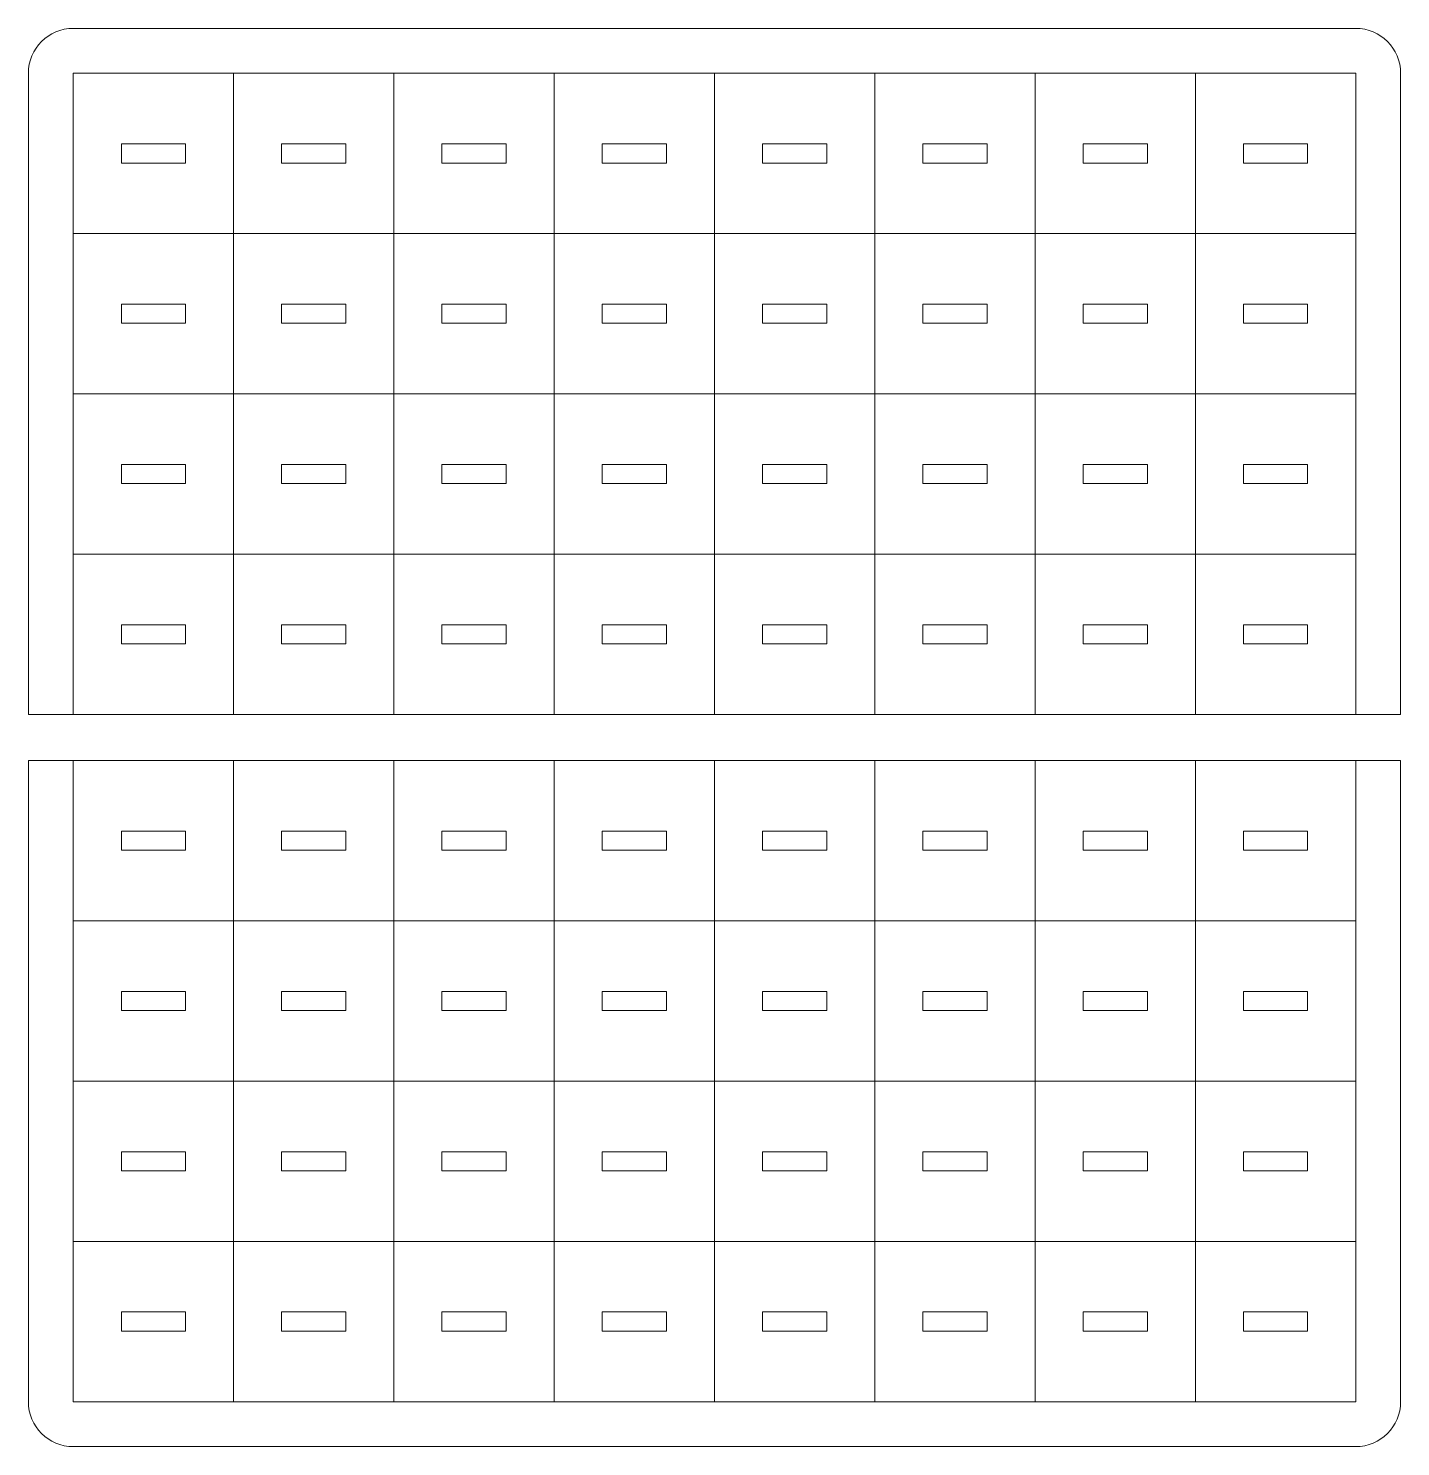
# Model space of a CAD drawing. Header units: millimetres. Extents: x 1411 to 2294, y -163 to 58.
# Drawn here: x 2080.4 to 2294.4, y -163.2 to 57.9 of the extents above; entities that cross this region are included whole.
import ezdxf

# ---------------------------------------------------------------- set-up
doc = ezdxf.new("R2010")
doc.units = ezdxf.units.MM
doc.header["$MEASUREMENT"] = 0
doc.layers.add('layer 1', color=7, linetype='Continuous')

msp = doc.modelspace()

# ---------------------------------------------------------------- linework, layer by layer
at = {"layer": 'layer 1', "color": 250, "lineweight": 18}
for points, knots in [([(2294.3695, -49.0578), (2294.3695, -49.0578), (2294.3695, 50.9422), (2294.3695, 50.9422), (2294.3695, 50.9422), (2294.3695, 54.7977), (2291.225, 57.9422), (2287.3695, 57.9422), (2287.3695, 57.9422), (2287.3695, 57.9422), (2087.3695, 57.9422), (2087.3695, 57.9422), (2087.3695, 57.9422), (2083.514, 57.9422), (2080.3695, 54.7977), (2080.3695, 50.9422), (2080.3695, 50.9422), (2080.3695, 50.9422), (2080.3695, -49.0578), (2080.3695, -49.0578), (2080.3695, -49.0578), (2080.3695, -49.0578), (2294.3695, -49.0578), (2294.3695, -49.0578)], [0, 0, 0, 0, 0.14285714, 0.14285714, 0.14285714, 0.14285714, 0.28571429, 0.28571429, 0.28571429, 0.28571429, 0.42857143, 0.42857143, 0.42857143, 0.42857143, 0.57142857, 0.57142857, 0.57142857, 0.57142857, 0.71428571, 0.71428571, 0.71428571, 0.71428571, 1, 1, 1, 1]), ([(2094.8695, 39.9422), (2094.8695, 39.9422), (2104.8695, 39.9422), (2104.8695, 39.9422), (2104.8695, 39.9422), (2104.8695, 39.9422), (2104.8695, 36.9422), (2104.8695, 36.9422), (2104.8695, 36.9422), (2104.8695, 36.9422), (2094.8695, 36.9422), (2094.8695, 36.9422), (2094.8695, 36.9422), (2094.8695, 36.9422), (2094.8695, 39.9422), (2094.8695, 39.9422)], [0, 0, 0, 0, 0.2, 0.2, 0.2, 0.2, 0.4, 0.4, 0.4, 0.4, 0.6, 0.6, 0.6, 0.6, 1, 1, 1, 1]), ([(2119.8695, 39.9422), (2119.8695, 39.9422), (2129.8695, 39.9422), (2129.8695, 39.9422), (2129.8695, 39.9422), (2129.8695, 39.9422), (2129.8695, 36.9422), (2129.8695, 36.9422), (2129.8695, 36.9422), (2129.8695, 36.9422), (2119.8695, 36.9422), (2119.8695, 36.9422), (2119.8695, 36.9422), (2119.8695, 36.9422), (2119.8695, 39.9422), (2119.8695, 39.9422)], [0, 0, 0, 0, 0.2, 0.2, 0.2, 0.2, 0.4, 0.4, 0.4, 0.4, 0.6, 0.6, 0.6, 0.6, 1, 1, 1, 1]), ([(2144.8695, 39.9422), (2144.8695, 39.9422), (2154.8695, 39.9422), (2154.8695, 39.9422), (2154.8695, 39.9422), (2154.8695, 39.9422), (2154.8695, 36.9422), (2154.8695, 36.9422), (2154.8695, 36.9422), (2154.8695, 36.9422), (2144.8695, 36.9422), (2144.8695, 36.9422), (2144.8695, 36.9422), (2144.8695, 36.9422), (2144.8695, 39.9422), (2144.8695, 39.9422)], [0, 0, 0, 0, 0.2, 0.2, 0.2, 0.2, 0.4, 0.4, 0.4, 0.4, 0.6, 0.6, 0.6, 0.6, 1, 1, 1, 1]), ([(2169.8695, 39.9422), (2169.8695, 39.9422), (2179.8695, 39.9422), (2179.8695, 39.9422), (2179.8695, 39.9422), (2179.8695, 39.9422), (2179.8695, 36.9422), (2179.8695, 36.9422), (2179.8695, 36.9422), (2179.8695, 36.9422), (2169.8695, 36.9422), (2169.8695, 36.9422), (2169.8695, 36.9422), (2169.8695, 36.9422), (2169.8695, 39.9422), (2169.8695, 39.9422)], [0, 0, 0, 0, 0.2, 0.2, 0.2, 0.2, 0.4, 0.4, 0.4, 0.4, 0.6, 0.6, 0.6, 0.6, 1, 1, 1, 1]), ([(2194.8695, 39.9422), (2194.8695, 39.9422), (2204.8695, 39.9422), (2204.8695, 39.9422), (2204.8695, 39.9422), (2204.8695, 39.9422), (2204.8695, 36.9422), (2204.8695, 36.9422), (2204.8695, 36.9422), (2204.8695, 36.9422), (2194.8695, 36.9422), (2194.8695, 36.9422), (2194.8695, 36.9422), (2194.8695, 36.9422), (2194.8695, 39.9422), (2194.8695, 39.9422)], [0, 0, 0, 0, 0.2, 0.2, 0.2, 0.2, 0.4, 0.4, 0.4, 0.4, 0.6, 0.6, 0.6, 0.6, 1, 1, 1, 1]), ([(2219.8695, 39.9422), (2219.8695, 39.9422), (2229.8695, 39.9422), (2229.8695, 39.9422), (2229.8695, 39.9422), (2229.8695, 39.9422), (2229.8695, 36.9422), (2229.8695, 36.9422), (2229.8695, 36.9422), (2229.8695, 36.9422), (2219.8695, 36.9422), (2219.8695, 36.9422), (2219.8695, 36.9422), (2219.8695, 36.9422), (2219.8695, 39.9422), (2219.8695, 39.9422)], [0, 0, 0, 0, 0.2, 0.2, 0.2, 0.2, 0.4, 0.4, 0.4, 0.4, 0.6, 0.6, 0.6, 0.6, 1, 1, 1, 1]), ([(2244.8695, 39.9422), (2244.8695, 39.9422), (2254.8695, 39.9422), (2254.8695, 39.9422), (2254.8695, 39.9422), (2254.8695, 39.9422), (2254.8695, 36.9422), (2254.8695, 36.9422), (2254.8695, 36.9422), (2254.8695, 36.9422), (2244.8695, 36.9422), (2244.8695, 36.9422), (2244.8695, 36.9422), (2244.8695, 36.9422), (2244.8695, 39.9422), (2244.8695, 39.9422)], [0, 0, 0, 0, 0.2, 0.2, 0.2, 0.2, 0.4, 0.4, 0.4, 0.4, 0.6, 0.6, 0.6, 0.6, 1, 1, 1, 1]), ([(2269.8695, 39.9422), (2269.8695, 39.9422), (2279.8695, 39.9422), (2279.8695, 39.9422), (2279.8695, 39.9422), (2279.8695, 39.9422), (2279.8695, 36.9422), (2279.8695, 36.9422), (2279.8695, 36.9422), (2279.8695, 36.9422), (2269.8695, 36.9422), (2269.8695, 36.9422), (2269.8695, 36.9422), (2269.8695, 36.9422), (2269.8695, 39.9422), (2269.8695, 39.9422)], [0, 0, 0, 0, 0.2, 0.2, 0.2, 0.2, 0.4, 0.4, 0.4, 0.4, 0.6, 0.6, 0.6, 0.6, 1, 1, 1, 1]), ([(2094.8695, 14.9422), (2094.8695, 14.9422), (2104.8695, 14.9422), (2104.8695, 14.9422), (2104.8695, 14.9422), (2104.8695, 14.9422), (2104.8695, 11.9422), (2104.8695, 11.9422), (2104.8695, 11.9422), (2104.8695, 11.9422), (2094.8695, 11.9422), (2094.8695, 11.9422), (2094.8695, 11.9422), (2094.8695, 11.9422), (2094.8695, 14.9422), (2094.8695, 14.9422)], [0, 0, 0, 0, 0.2, 0.2, 0.2, 0.2, 0.4, 0.4, 0.4, 0.4, 0.6, 0.6, 0.6, 0.6, 1, 1, 1, 1]), ([(2119.8695, 14.9422), (2119.8695, 14.9422), (2129.8695, 14.9422), (2129.8695, 14.9422), (2129.8695, 14.9422), (2129.8695, 14.9422), (2129.8695, 11.9422), (2129.8695, 11.9422), (2129.8695, 11.9422), (2129.8695, 11.9422), (2119.8695, 11.9422), (2119.8695, 11.9422), (2119.8695, 11.9422), (2119.8695, 11.9422), (2119.8695, 14.9422), (2119.8695, 14.9422)], [0, 0, 0, 0, 0.2, 0.2, 0.2, 0.2, 0.4, 0.4, 0.4, 0.4, 0.6, 0.6, 0.6, 0.6, 1, 1, 1, 1]), ([(2144.8695, 14.9422), (2144.8695, 14.9422), (2154.8695, 14.9422), (2154.8695, 14.9422), (2154.8695, 14.9422), (2154.8695, 14.9422), (2154.8695, 11.9422), (2154.8695, 11.9422), (2154.8695, 11.9422), (2154.8695, 11.9422), (2144.8695, 11.9422), (2144.8695, 11.9422), (2144.8695, 11.9422), (2144.8695, 11.9422), (2144.8695, 14.9422), (2144.8695, 14.9422)], [0, 0, 0, 0, 0.2, 0.2, 0.2, 0.2, 0.4, 0.4, 0.4, 0.4, 0.6, 0.6, 0.6, 0.6, 1, 1, 1, 1]), ([(2169.8695, 14.9422), (2169.8695, 14.9422), (2179.8695, 14.9422), (2179.8695, 14.9422), (2179.8695, 14.9422), (2179.8695, 14.9422), (2179.8695, 11.9422), (2179.8695, 11.9422), (2179.8695, 11.9422), (2179.8695, 11.9422), (2169.8695, 11.9422), (2169.8695, 11.9422), (2169.8695, 11.9422), (2169.8695, 11.9422), (2169.8695, 14.9422), (2169.8695, 14.9422)], [0, 0, 0, 0, 0.2, 0.2, 0.2, 0.2, 0.4, 0.4, 0.4, 0.4, 0.6, 0.6, 0.6, 0.6, 1, 1, 1, 1]), ([(2194.8695, 14.9422), (2194.8695, 14.9422), (2204.8695, 14.9422), (2204.8695, 14.9422), (2204.8695, 14.9422), (2204.8695, 14.9422), (2204.8695, 11.9422), (2204.8695, 11.9422), (2204.8695, 11.9422), (2204.8695, 11.9422), (2194.8695, 11.9422), (2194.8695, 11.9422), (2194.8695, 11.9422), (2194.8695, 11.9422), (2194.8695, 14.9422), (2194.8695, 14.9422)], [0, 0, 0, 0, 0.2, 0.2, 0.2, 0.2, 0.4, 0.4, 0.4, 0.4, 0.6, 0.6, 0.6, 0.6, 1, 1, 1, 1]), ([(2219.8695, 14.9422), (2219.8695, 14.9422), (2229.8695, 14.9422), (2229.8695, 14.9422), (2229.8695, 14.9422), (2229.8695, 14.9422), (2229.8695, 11.9422), (2229.8695, 11.9422), (2229.8695, 11.9422), (2229.8695, 11.9422), (2219.8695, 11.9422), (2219.8695, 11.9422), (2219.8695, 11.9422), (2219.8695, 11.9422), (2219.8695, 14.9422), (2219.8695, 14.9422)], [0, 0, 0, 0, 0.2, 0.2, 0.2, 0.2, 0.4, 0.4, 0.4, 0.4, 0.6, 0.6, 0.6, 0.6, 1, 1, 1, 1]), ([(2244.8695, 14.9422), (2244.8695, 14.9422), (2254.8695, 14.9422), (2254.8695, 14.9422), (2254.8695, 14.9422), (2254.8695, 14.9422), (2254.8695, 11.9422), (2254.8695, 11.9422), (2254.8695, 11.9422), (2254.8695, 11.9422), (2244.8695, 11.9422), (2244.8695, 11.9422), (2244.8695, 11.9422), (2244.8695, 11.9422), (2244.8695, 14.9422), (2244.8695, 14.9422)], [0, 0, 0, 0, 0.2, 0.2, 0.2, 0.2, 0.4, 0.4, 0.4, 0.4, 0.6, 0.6, 0.6, 0.6, 1, 1, 1, 1]), ([(2269.8695, 14.9422), (2269.8695, 14.9422), (2279.8695, 14.9422), (2279.8695, 14.9422), (2279.8695, 14.9422), (2279.8695, 14.9422), (2279.8695, 11.9422), (2279.8695, 11.9422), (2279.8695, 11.9422), (2279.8695, 11.9422), (2269.8695, 11.9422), (2269.8695, 11.9422), (2269.8695, 11.9422), (2269.8695, 11.9422), (2269.8695, 14.9422), (2269.8695, 14.9422)], [0, 0, 0, 0, 0.2, 0.2, 0.2, 0.2, 0.4, 0.4, 0.4, 0.4, 0.6, 0.6, 0.6, 0.6, 1, 1, 1, 1]), ([(2094.8695, -10.0578), (2094.8695, -10.0578), (2104.8695, -10.0578), (2104.8695, -10.0578), (2104.8695, -10.0578), (2104.8695, -10.0578), (2104.8695, -13.0578), (2104.8695, -13.0578), (2104.8695, -13.0578), (2104.8695, -13.0578), (2094.8695, -13.0578), (2094.8695, -13.0578), (2094.8695, -13.0578), (2094.8695, -13.0578), (2094.8695, -10.0578), (2094.8695, -10.0578)], [0, 0, 0, 0, 0.2, 0.2, 0.2, 0.2, 0.4, 0.4, 0.4, 0.4, 0.6, 0.6, 0.6, 0.6, 1, 1, 1, 1]), ([(2119.8695, -10.0578), (2119.8695, -10.0578), (2129.8695, -10.0578), (2129.8695, -10.0578), (2129.8695, -10.0578), (2129.8695, -10.0578), (2129.8695, -13.0578), (2129.8695, -13.0578), (2129.8695, -13.0578), (2129.8695, -13.0578), (2119.8695, -13.0578), (2119.8695, -13.0578), (2119.8695, -13.0578), (2119.8695, -13.0578), (2119.8695, -10.0578), (2119.8695, -10.0578)], [0, 0, 0, 0, 0.2, 0.2, 0.2, 0.2, 0.4, 0.4, 0.4, 0.4, 0.6, 0.6, 0.6, 0.6, 1, 1, 1, 1]), ([(2144.8695, -10.0578), (2144.8695, -10.0578), (2154.8695, -10.0578), (2154.8695, -10.0578), (2154.8695, -10.0578), (2154.8695, -10.0578), (2154.8695, -13.0578), (2154.8695, -13.0578), (2154.8695, -13.0578), (2154.8695, -13.0578), (2144.8695, -13.0578), (2144.8695, -13.0578), (2144.8695, -13.0578), (2144.8695, -13.0578), (2144.8695, -10.0578), (2144.8695, -10.0578)], [0, 0, 0, 0, 0.2, 0.2, 0.2, 0.2, 0.4, 0.4, 0.4, 0.4, 0.6, 0.6, 0.6, 0.6, 1, 1, 1, 1]), ([(2169.8695, -10.0578), (2169.8695, -10.0578), (2179.8695, -10.0578), (2179.8695, -10.0578), (2179.8695, -10.0578), (2179.8695, -10.0578), (2179.8695, -13.0578), (2179.8695, -13.0578), (2179.8695, -13.0578), (2179.8695, -13.0578), (2169.8695, -13.0578), (2169.8695, -13.0578), (2169.8695, -13.0578), (2169.8695, -13.0578), (2169.8695, -10.0578), (2169.8695, -10.0578)], [0, 0, 0, 0, 0.2, 0.2, 0.2, 0.2, 0.4, 0.4, 0.4, 0.4, 0.6, 0.6, 0.6, 0.6, 1, 1, 1, 1]), ([(2194.8695, -10.0578), (2194.8695, -10.0578), (2204.8695, -10.0578), (2204.8695, -10.0578), (2204.8695, -10.0578), (2204.8695, -10.0578), (2204.8695, -13.0578), (2204.8695, -13.0578), (2204.8695, -13.0578), (2204.8695, -13.0578), (2194.8695, -13.0578), (2194.8695, -13.0578), (2194.8695, -13.0578), (2194.8695, -13.0578), (2194.8695, -10.0578), (2194.8695, -10.0578)], [0, 0, 0, 0, 0.2, 0.2, 0.2, 0.2, 0.4, 0.4, 0.4, 0.4, 0.6, 0.6, 0.6, 0.6, 1, 1, 1, 1]), ([(2219.8695, -10.0578), (2219.8695, -10.0578), (2229.8695, -10.0578), (2229.8695, -10.0578), (2229.8695, -10.0578), (2229.8695, -10.0578), (2229.8695, -13.0578), (2229.8695, -13.0578), (2229.8695, -13.0578), (2229.8695, -13.0578), (2219.8695, -13.0578), (2219.8695, -13.0578), (2219.8695, -13.0578), (2219.8695, -13.0578), (2219.8695, -10.0578), (2219.8695, -10.0578)], [0, 0, 0, 0, 0.2, 0.2, 0.2, 0.2, 0.4, 0.4, 0.4, 0.4, 0.6, 0.6, 0.6, 0.6, 1, 1, 1, 1]), ([(2244.8695, -10.0578), (2244.8695, -10.0578), (2254.8695, -10.0578), (2254.8695, -10.0578), (2254.8695, -10.0578), (2254.8695, -10.0578), (2254.8695, -13.0578), (2254.8695, -13.0578), (2254.8695, -13.0578), (2254.8695, -13.0578), (2244.8695, -13.0578), (2244.8695, -13.0578), (2244.8695, -13.0578), (2244.8695, -13.0578), (2244.8695, -10.0578), (2244.8695, -10.0578)], [0, 0, 0, 0, 0.2, 0.2, 0.2, 0.2, 0.4, 0.4, 0.4, 0.4, 0.6, 0.6, 0.6, 0.6, 1, 1, 1, 1]), ([(2269.8695, -10.0578), (2269.8695, -10.0578), (2279.8695, -10.0578), (2279.8695, -10.0578), (2279.8695, -10.0578), (2279.8695, -10.0578), (2279.8695, -13.0578), (2279.8695, -13.0578), (2279.8695, -13.0578), (2279.8695, -13.0578), (2269.8695, -13.0578), (2269.8695, -13.0578), (2269.8695, -13.0578), (2269.8695, -13.0578), (2269.8695, -10.0578), (2269.8695, -10.0578)], [0, 0, 0, 0, 0.2, 0.2, 0.2, 0.2, 0.4, 0.4, 0.4, 0.4, 0.6, 0.6, 0.6, 0.6, 1, 1, 1, 1]), ([(2094.8695, -35.0578), (2094.8695, -35.0578), (2104.8695, -35.0578), (2104.8695, -35.0578), (2104.8695, -35.0578), (2104.8695, -35.0578), (2104.8695, -38.0578), (2104.8695, -38.0578), (2104.8695, -38.0578), (2104.8695, -38.0578), (2094.8695, -38.0578), (2094.8695, -38.0578), (2094.8695, -38.0578), (2094.8695, -38.0578), (2094.8695, -35.0578), (2094.8695, -35.0578)], [0, 0, 0, 0, 0.2, 0.2, 0.2, 0.2, 0.4, 0.4, 0.4, 0.4, 0.6, 0.6, 0.6, 0.6, 1, 1, 1, 1]), ([(2119.8695, -35.0578), (2119.8695, -35.0578), (2129.8695, -35.0578), (2129.8695, -35.0578), (2129.8695, -35.0578), (2129.8695, -35.0578), (2129.8695, -38.0578), (2129.8695, -38.0578), (2129.8695, -38.0578), (2129.8695, -38.0578), (2119.8695, -38.0578), (2119.8695, -38.0578), (2119.8695, -38.0578), (2119.8695, -38.0578), (2119.8695, -35.0578), (2119.8695, -35.0578)], [0, 0, 0, 0, 0.2, 0.2, 0.2, 0.2, 0.4, 0.4, 0.4, 0.4, 0.6, 0.6, 0.6, 0.6, 1, 1, 1, 1]), ([(2144.8695, -35.0578), (2144.8695, -35.0578), (2154.8695, -35.0578), (2154.8695, -35.0578), (2154.8695, -35.0578), (2154.8695, -35.0578), (2154.8695, -38.0578), (2154.8695, -38.0578), (2154.8695, -38.0578), (2154.8695, -38.0578), (2144.8695, -38.0578), (2144.8695, -38.0578), (2144.8695, -38.0578), (2144.8695, -38.0578), (2144.8695, -35.0578), (2144.8695, -35.0578)], [0, 0, 0, 0, 0.2, 0.2, 0.2, 0.2, 0.4, 0.4, 0.4, 0.4, 0.6, 0.6, 0.6, 0.6, 1, 1, 1, 1]), ([(2169.8695, -35.0578), (2169.8695, -35.0578), (2179.8695, -35.0578), (2179.8695, -35.0578), (2179.8695, -35.0578), (2179.8695, -35.0578), (2179.8695, -38.0578), (2179.8695, -38.0578), (2179.8695, -38.0578), (2179.8695, -38.0578), (2169.8695, -38.0578), (2169.8695, -38.0578), (2169.8695, -38.0578), (2169.8695, -38.0578), (2169.8695, -35.0578), (2169.8695, -35.0578)], [0, 0, 0, 0, 0.2, 0.2, 0.2, 0.2, 0.4, 0.4, 0.4, 0.4, 0.6, 0.6, 0.6, 0.6, 1, 1, 1, 1]), ([(2194.8695, -35.0578), (2194.8695, -35.0578), (2204.8695, -35.0578), (2204.8695, -35.0578), (2204.8695, -35.0578), (2204.8695, -35.0578), (2204.8695, -38.0578), (2204.8695, -38.0578), (2204.8695, -38.0578), (2204.8695, -38.0578), (2194.8695, -38.0578), (2194.8695, -38.0578), (2194.8695, -38.0578), (2194.8695, -38.0578), (2194.8695, -35.0578), (2194.8695, -35.0578)], [0, 0, 0, 0, 0.2, 0.2, 0.2, 0.2, 0.4, 0.4, 0.4, 0.4, 0.6, 0.6, 0.6, 0.6, 1, 1, 1, 1]), ([(2219.8695, -35.0578), (2219.8695, -35.0578), (2229.8695, -35.0578), (2229.8695, -35.0578), (2229.8695, -35.0578), (2229.8695, -35.0578), (2229.8695, -38.0578), (2229.8695, -38.0578), (2229.8695, -38.0578), (2229.8695, -38.0578), (2219.8695, -38.0578), (2219.8695, -38.0578), (2219.8695, -38.0578), (2219.8695, -38.0578), (2219.8695, -35.0578), (2219.8695, -35.0578)], [0, 0, 0, 0, 0.2, 0.2, 0.2, 0.2, 0.4, 0.4, 0.4, 0.4, 0.6, 0.6, 0.6, 0.6, 1, 1, 1, 1]), ([(2244.8695, -35.0578), (2244.8695, -35.0578), (2254.8695, -35.0578), (2254.8695, -35.0578), (2254.8695, -35.0578), (2254.8695, -35.0578), (2254.8695, -38.0578), (2254.8695, -38.0578), (2254.8695, -38.0578), (2254.8695, -38.0578), (2244.8695, -38.0578), (2244.8695, -38.0578), (2244.8695, -38.0578), (2244.8695, -38.0578), (2244.8695, -35.0578), (2244.8695, -35.0578)], [0, 0, 0, 0, 0.2, 0.2, 0.2, 0.2, 0.4, 0.4, 0.4, 0.4, 0.6, 0.6, 0.6, 0.6, 1, 1, 1, 1]), ([(2269.8695, -35.0578), (2269.8695, -35.0578), (2279.8695, -35.0578), (2279.8695, -35.0578), (2279.8695, -35.0578), (2279.8695, -35.0578), (2279.8695, -38.0578), (2279.8695, -38.0578), (2279.8695, -38.0578), (2279.8695, -38.0578), (2269.8695, -38.0578), (2269.8695, -38.0578), (2269.8695, -38.0578), (2269.8695, -38.0578), (2269.8695, -35.0578), (2269.8695, -35.0578)], [0, 0, 0, 0, 0.2, 0.2, 0.2, 0.2, 0.4, 0.4, 0.4, 0.4, 0.6, 0.6, 0.6, 0.6, 1, 1, 1, 1]), ([(2294.3695, -56.2358), (2294.3695, -56.2358), (2294.3695, -156.2358), (2294.3695, -156.2358), (2294.3695, -156.2358), (2294.3695, -160.0913), (2291.225, -163.2358), (2287.3695, -163.2358), (2287.3695, -163.2358), (2287.3695, -163.2358), (2087.3695, -163.2358), (2087.3695, -163.2358), (2087.3695, -163.2358), (2083.514, -163.2358), (2080.3695, -160.0913), (2080.3695, -156.2358), (2080.3695, -156.2358), (2080.3695, -156.2358), (2080.3695, -56.2358), (2080.3695, -56.2358), (2080.3695, -56.2358), (2080.3695, -56.2358), (2294.3695, -56.2358), (2294.3695, -56.2358)], [0, 0, 0, 0, 0.14285714, 0.14285714, 0.14285714, 0.14285714, 0.28571429, 0.28571429, 0.28571429, 0.28571429, 0.42857143, 0.42857143, 0.42857143, 0.42857143, 0.57142857, 0.57142857, 0.57142857, 0.57142857, 0.71428571, 0.71428571, 0.71428571, 0.71428571, 1, 1, 1, 1]), ([(2094.8695, -70.2358), (2094.8695, -70.2358), (2104.8695, -70.2358), (2104.8695, -70.2358), (2104.8695, -70.2358), (2104.8695, -70.2358), (2104.8695, -67.2358), (2104.8695, -67.2358), (2104.8695, -67.2358), (2104.8695, -67.2358), (2094.8695, -67.2358), (2094.8695, -67.2358), (2094.8695, -67.2358), (2094.8695, -67.2358), (2094.8695, -70.2358), (2094.8695, -70.2358)], [0, 0, 0, 0, 0.2, 0.2, 0.2, 0.2, 0.4, 0.4, 0.4, 0.4, 0.6, 0.6, 0.6, 0.6, 1, 1, 1, 1]), ([(2119.8695, -70.2358), (2119.8695, -70.2358), (2129.8695, -70.2358), (2129.8695, -70.2358), (2129.8695, -70.2358), (2129.8695, -70.2358), (2129.8695, -67.2358), (2129.8695, -67.2358), (2129.8695, -67.2358), (2129.8695, -67.2358), (2119.8695, -67.2358), (2119.8695, -67.2358), (2119.8695, -67.2358), (2119.8695, -67.2358), (2119.8695, -70.2358), (2119.8695, -70.2358)], [0, 0, 0, 0, 0.2, 0.2, 0.2, 0.2, 0.4, 0.4, 0.4, 0.4, 0.6, 0.6, 0.6, 0.6, 1, 1, 1, 1]), ([(2144.8695, -70.2358), (2144.8695, -70.2358), (2154.8695, -70.2358), (2154.8695, -70.2358), (2154.8695, -70.2358), (2154.8695, -70.2358), (2154.8695, -67.2358), (2154.8695, -67.2358), (2154.8695, -67.2358), (2154.8695, -67.2358), (2144.8695, -67.2358), (2144.8695, -67.2358), (2144.8695, -67.2358), (2144.8695, -67.2358), (2144.8695, -70.2358), (2144.8695, -70.2358)], [0, 0, 0, 0, 0.2, 0.2, 0.2, 0.2, 0.4, 0.4, 0.4, 0.4, 0.6, 0.6, 0.6, 0.6, 1, 1, 1, 1]), ([(2169.8695, -70.2358), (2169.8695, -70.2358), (2179.8695, -70.2358), (2179.8695, -70.2358), (2179.8695, -70.2358), (2179.8695, -70.2358), (2179.8695, -67.2358), (2179.8695, -67.2358), (2179.8695, -67.2358), (2179.8695, -67.2358), (2169.8695, -67.2358), (2169.8695, -67.2358), (2169.8695, -67.2358), (2169.8695, -67.2358), (2169.8695, -70.2358), (2169.8695, -70.2358)], [0, 0, 0, 0, 0.2, 0.2, 0.2, 0.2, 0.4, 0.4, 0.4, 0.4, 0.6, 0.6, 0.6, 0.6, 1, 1, 1, 1]), ([(2194.8695, -70.2358), (2194.8695, -70.2358), (2204.8695, -70.2358), (2204.8695, -70.2358), (2204.8695, -70.2358), (2204.8695, -70.2358), (2204.8695, -67.2358), (2204.8695, -67.2358), (2204.8695, -67.2358), (2204.8695, -67.2358), (2194.8695, -67.2358), (2194.8695, -67.2358), (2194.8695, -67.2358), (2194.8695, -67.2358), (2194.8695, -70.2358), (2194.8695, -70.2358)], [0, 0, 0, 0, 0.2, 0.2, 0.2, 0.2, 0.4, 0.4, 0.4, 0.4, 0.6, 0.6, 0.6, 0.6, 1, 1, 1, 1]), ([(2219.8695, -70.2358), (2219.8695, -70.2358), (2229.8695, -70.2358), (2229.8695, -70.2358), (2229.8695, -70.2358), (2229.8695, -70.2358), (2229.8695, -67.2358), (2229.8695, -67.2358), (2229.8695, -67.2358), (2229.8695, -67.2358), (2219.8695, -67.2358), (2219.8695, -67.2358), (2219.8695, -67.2358), (2219.8695, -67.2358), (2219.8695, -70.2358), (2219.8695, -70.2358)], [0, 0, 0, 0, 0.2, 0.2, 0.2, 0.2, 0.4, 0.4, 0.4, 0.4, 0.6, 0.6, 0.6, 0.6, 1, 1, 1, 1]), ([(2244.8695, -70.2358), (2244.8695, -70.2358), (2254.8695, -70.2358), (2254.8695, -70.2358), (2254.8695, -70.2358), (2254.8695, -70.2358), (2254.8695, -67.2358), (2254.8695, -67.2358), (2254.8695, -67.2358), (2254.8695, -67.2358), (2244.8695, -67.2358), (2244.8695, -67.2358), (2244.8695, -67.2358), (2244.8695, -67.2358), (2244.8695, -70.2358), (2244.8695, -70.2358)], [0, 0, 0, 0, 0.2, 0.2, 0.2, 0.2, 0.4, 0.4, 0.4, 0.4, 0.6, 0.6, 0.6, 0.6, 1, 1, 1, 1]), ([(2269.8695, -70.2358), (2269.8695, -70.2358), (2279.8695, -70.2358), (2279.8695, -70.2358), (2279.8695, -70.2358), (2279.8695, -70.2358), (2279.8695, -67.2358), (2279.8695, -67.2358), (2279.8695, -67.2358), (2279.8695, -67.2358), (2269.8695, -67.2358), (2269.8695, -67.2358), (2269.8695, -67.2358), (2269.8695, -67.2358), (2269.8695, -70.2358), (2269.8695, -70.2358)], [0, 0, 0, 0, 0.2, 0.2, 0.2, 0.2, 0.4, 0.4, 0.4, 0.4, 0.6, 0.6, 0.6, 0.6, 1, 1, 1, 1]), ([(2094.8695, -95.2358), (2094.8695, -95.2358), (2104.8695, -95.2358), (2104.8695, -95.2358), (2104.8695, -95.2358), (2104.8695, -95.2358), (2104.8695, -92.2358), (2104.8695, -92.2358), (2104.8695, -92.2358), (2104.8695, -92.2358), (2094.8695, -92.2358), (2094.8695, -92.2358), (2094.8695, -92.2358), (2094.8695, -92.2358), (2094.8695, -95.2358), (2094.8695, -95.2358)], [0, 0, 0, 0, 0.2, 0.2, 0.2, 0.2, 0.4, 0.4, 0.4, 0.4, 0.6, 0.6, 0.6, 0.6, 1, 1, 1, 1]), ([(2119.8695, -95.2358), (2119.8695, -95.2358), (2129.8695, -95.2358), (2129.8695, -95.2358), (2129.8695, -95.2358), (2129.8695, -95.2358), (2129.8695, -92.2358), (2129.8695, -92.2358), (2129.8695, -92.2358), (2129.8695, -92.2358), (2119.8695, -92.2358), (2119.8695, -92.2358), (2119.8695, -92.2358), (2119.8695, -92.2358), (2119.8695, -95.2358), (2119.8695, -95.2358)], [0, 0, 0, 0, 0.2, 0.2, 0.2, 0.2, 0.4, 0.4, 0.4, 0.4, 0.6, 0.6, 0.6, 0.6, 1, 1, 1, 1]), ([(2144.8695, -95.2358), (2144.8695, -95.2358), (2154.8695, -95.2358), (2154.8695, -95.2358), (2154.8695, -95.2358), (2154.8695, -95.2358), (2154.8695, -92.2358), (2154.8695, -92.2358), (2154.8695, -92.2358), (2154.8695, -92.2358), (2144.8695, -92.2358), (2144.8695, -92.2358), (2144.8695, -92.2358), (2144.8695, -92.2358), (2144.8695, -95.2358), (2144.8695, -95.2358)], [0, 0, 0, 0, 0.2, 0.2, 0.2, 0.2, 0.4, 0.4, 0.4, 0.4, 0.6, 0.6, 0.6, 0.6, 1, 1, 1, 1]), ([(2169.8695, -95.2358), (2169.8695, -95.2358), (2179.8695, -95.2358), (2179.8695, -95.2358), (2179.8695, -95.2358), (2179.8695, -95.2358), (2179.8695, -92.2358), (2179.8695, -92.2358), (2179.8695, -92.2358), (2179.8695, -92.2358), (2169.8695, -92.2358), (2169.8695, -92.2358), (2169.8695, -92.2358), (2169.8695, -92.2358), (2169.8695, -95.2358), (2169.8695, -95.2358)], [0, 0, 0, 0, 0.2, 0.2, 0.2, 0.2, 0.4, 0.4, 0.4, 0.4, 0.6, 0.6, 0.6, 0.6, 1, 1, 1, 1]), ([(2194.8695, -95.2358), (2194.8695, -95.2358), (2204.8695, -95.2358), (2204.8695, -95.2358), (2204.8695, -95.2358), (2204.8695, -95.2358), (2204.8695, -92.2358), (2204.8695, -92.2358), (2204.8695, -92.2358), (2204.8695, -92.2358), (2194.8695, -92.2358), (2194.8695, -92.2358), (2194.8695, -92.2358), (2194.8695, -92.2358), (2194.8695, -95.2358), (2194.8695, -95.2358)], [0, 0, 0, 0, 0.2, 0.2, 0.2, 0.2, 0.4, 0.4, 0.4, 0.4, 0.6, 0.6, 0.6, 0.6, 1, 1, 1, 1]), ([(2219.8695, -95.2358), (2219.8695, -95.2358), (2229.8695, -95.2358), (2229.8695, -95.2358), (2229.8695, -95.2358), (2229.8695, -95.2358), (2229.8695, -92.2358), (2229.8695, -92.2358), (2229.8695, -92.2358), (2229.8695, -92.2358), (2219.8695, -92.2358), (2219.8695, -92.2358), (2219.8695, -92.2358), (2219.8695, -92.2358), (2219.8695, -95.2358), (2219.8695, -95.2358)], [0, 0, 0, 0, 0.2, 0.2, 0.2, 0.2, 0.4, 0.4, 0.4, 0.4, 0.6, 0.6, 0.6, 0.6, 1, 1, 1, 1]), ([(2244.8695, -95.2358), (2244.8695, -95.2358), (2254.8695, -95.2358), (2254.8695, -95.2358), (2254.8695, -95.2358), (2254.8695, -95.2358), (2254.8695, -92.2358), (2254.8695, -92.2358), (2254.8695, -92.2358), (2254.8695, -92.2358), (2244.8695, -92.2358), (2244.8695, -92.2358), (2244.8695, -92.2358), (2244.8695, -92.2358), (2244.8695, -95.2358), (2244.8695, -95.2358)], [0, 0, 0, 0, 0.2, 0.2, 0.2, 0.2, 0.4, 0.4, 0.4, 0.4, 0.6, 0.6, 0.6, 0.6, 1, 1, 1, 1]), ([(2269.8695, -95.2358), (2269.8695, -95.2358), (2279.8695, -95.2358), (2279.8695, -95.2358), (2279.8695, -95.2358), (2279.8695, -95.2358), (2279.8695, -92.2358), (2279.8695, -92.2358), (2279.8695, -92.2358), (2279.8695, -92.2358), (2269.8695, -92.2358), (2269.8695, -92.2358), (2269.8695, -92.2358), (2269.8695, -92.2358), (2269.8695, -95.2358), (2269.8695, -95.2358)], [0, 0, 0, 0, 0.2, 0.2, 0.2, 0.2, 0.4, 0.4, 0.4, 0.4, 0.6, 0.6, 0.6, 0.6, 1, 1, 1, 1]), ([(2094.8695, -120.2358), (2094.8695, -120.2358), (2104.8695, -120.2358), (2104.8695, -120.2358), (2104.8695, -120.2358), (2104.8695, -120.2358), (2104.8695, -117.2358), (2104.8695, -117.2358), (2104.8695, -117.2358), (2104.8695, -117.2358), (2094.8695, -117.2358), (2094.8695, -117.2358), (2094.8695, -117.2358), (2094.8695, -117.2358), (2094.8695, -120.2358), (2094.8695, -120.2358)], [0, 0, 0, 0, 0.2, 0.2, 0.2, 0.2, 0.4, 0.4, 0.4, 0.4, 0.6, 0.6, 0.6, 0.6, 1, 1, 1, 1]), ([(2119.8695, -120.2358), (2119.8695, -120.2358), (2129.8695, -120.2358), (2129.8695, -120.2358), (2129.8695, -120.2358), (2129.8695, -120.2358), (2129.8695, -117.2358), (2129.8695, -117.2358), (2129.8695, -117.2358), (2129.8695, -117.2358), (2119.8695, -117.2358), (2119.8695, -117.2358), (2119.8695, -117.2358), (2119.8695, -117.2358), (2119.8695, -120.2358), (2119.8695, -120.2358)], [0, 0, 0, 0, 0.2, 0.2, 0.2, 0.2, 0.4, 0.4, 0.4, 0.4, 0.6, 0.6, 0.6, 0.6, 1, 1, 1, 1]), ([(2144.8695, -120.2358), (2144.8695, -120.2358), (2154.8695, -120.2358), (2154.8695, -120.2358), (2154.8695, -120.2358), (2154.8695, -120.2358), (2154.8695, -117.2358), (2154.8695, -117.2358), (2154.8695, -117.2358), (2154.8695, -117.2358), (2144.8695, -117.2358), (2144.8695, -117.2358), (2144.8695, -117.2358), (2144.8695, -117.2358), (2144.8695, -120.2358), (2144.8695, -120.2358)], [0, 0, 0, 0, 0.2, 0.2, 0.2, 0.2, 0.4, 0.4, 0.4, 0.4, 0.6, 0.6, 0.6, 0.6, 1, 1, 1, 1]), ([(2169.8695, -120.2358), (2169.8695, -120.2358), (2179.8695, -120.2358), (2179.8695, -120.2358), (2179.8695, -120.2358), (2179.8695, -120.2358), (2179.8695, -117.2358), (2179.8695, -117.2358), (2179.8695, -117.2358), (2179.8695, -117.2358), (2169.8695, -117.2358), (2169.8695, -117.2358), (2169.8695, -117.2358), (2169.8695, -117.2358), (2169.8695, -120.2358), (2169.8695, -120.2358)], [0, 0, 0, 0, 0.2, 0.2, 0.2, 0.2, 0.4, 0.4, 0.4, 0.4, 0.6, 0.6, 0.6, 0.6, 1, 1, 1, 1]), ([(2194.8695, -120.2358), (2194.8695, -120.2358), (2204.8695, -120.2358), (2204.8695, -120.2358), (2204.8695, -120.2358), (2204.8695, -120.2358), (2204.8695, -117.2358), (2204.8695, -117.2358), (2204.8695, -117.2358), (2204.8695, -117.2358), (2194.8695, -117.2358), (2194.8695, -117.2358), (2194.8695, -117.2358), (2194.8695, -117.2358), (2194.8695, -120.2358), (2194.8695, -120.2358)], [0, 0, 0, 0, 0.2, 0.2, 0.2, 0.2, 0.4, 0.4, 0.4, 0.4, 0.6, 0.6, 0.6, 0.6, 1, 1, 1, 1]), ([(2219.8695, -120.2358), (2219.8695, -120.2358), (2229.8695, -120.2358), (2229.8695, -120.2358), (2229.8695, -120.2358), (2229.8695, -120.2358), (2229.8695, -117.2358), (2229.8695, -117.2358), (2229.8695, -117.2358), (2229.8695, -117.2358), (2219.8695, -117.2358), (2219.8695, -117.2358), (2219.8695, -117.2358), (2219.8695, -117.2358), (2219.8695, -120.2358), (2219.8695, -120.2358)], [0, 0, 0, 0, 0.2, 0.2, 0.2, 0.2, 0.4, 0.4, 0.4, 0.4, 0.6, 0.6, 0.6, 0.6, 1, 1, 1, 1]), ([(2244.8695, -120.2358), (2244.8695, -120.2358), (2254.8695, -120.2358), (2254.8695, -120.2358), (2254.8695, -120.2358), (2254.8695, -120.2358), (2254.8695, -117.2358), (2254.8695, -117.2358), (2254.8695, -117.2358), (2254.8695, -117.2358), (2244.8695, -117.2358), (2244.8695, -117.2358), (2244.8695, -117.2358), (2244.8695, -117.2358), (2244.8695, -120.2358), (2244.8695, -120.2358)], [0, 0, 0, 0, 0.2, 0.2, 0.2, 0.2, 0.4, 0.4, 0.4, 0.4, 0.6, 0.6, 0.6, 0.6, 1, 1, 1, 1]), ([(2269.8695, -120.2358), (2269.8695, -120.2358), (2279.8695, -120.2358), (2279.8695, -120.2358), (2279.8695, -120.2358), (2279.8695, -120.2358), (2279.8695, -117.2358), (2279.8695, -117.2358), (2279.8695, -117.2358), (2279.8695, -117.2358), (2269.8695, -117.2358), (2269.8695, -117.2358), (2269.8695, -117.2358), (2269.8695, -117.2358), (2269.8695, -120.2358), (2269.8695, -120.2358)], [0, 0, 0, 0, 0.2, 0.2, 0.2, 0.2, 0.4, 0.4, 0.4, 0.4, 0.6, 0.6, 0.6, 0.6, 1, 1, 1, 1]), ([(2094.8695, -145.2358), (2094.8695, -145.2358), (2104.8695, -145.2358), (2104.8695, -145.2358), (2104.8695, -145.2358), (2104.8695, -145.2358), (2104.8695, -142.2358), (2104.8695, -142.2358), (2104.8695, -142.2358), (2104.8695, -142.2358), (2094.8695, -142.2358), (2094.8695, -142.2358), (2094.8695, -142.2358), (2094.8695, -142.2358), (2094.8695, -145.2358), (2094.8695, -145.2358)], [0, 0, 0, 0, 0.2, 0.2, 0.2, 0.2, 0.4, 0.4, 0.4, 0.4, 0.6, 0.6, 0.6, 0.6, 1, 1, 1, 1]), ([(2119.8695, -145.2358), (2119.8695, -145.2358), (2129.8695, -145.2358), (2129.8695, -145.2358), (2129.8695, -145.2358), (2129.8695, -145.2358), (2129.8695, -142.2358), (2129.8695, -142.2358), (2129.8695, -142.2358), (2129.8695, -142.2358), (2119.8695, -142.2358), (2119.8695, -142.2358), (2119.8695, -142.2358), (2119.8695, -142.2358), (2119.8695, -145.2358), (2119.8695, -145.2358)], [0, 0, 0, 0, 0.2, 0.2, 0.2, 0.2, 0.4, 0.4, 0.4, 0.4, 0.6, 0.6, 0.6, 0.6, 1, 1, 1, 1]), ([(2144.8695, -145.2358), (2144.8695, -145.2358), (2154.8695, -145.2358), (2154.8695, -145.2358), (2154.8695, -145.2358), (2154.8695, -145.2358), (2154.8695, -142.2358), (2154.8695, -142.2358), (2154.8695, -142.2358), (2154.8695, -142.2358), (2144.8695, -142.2358), (2144.8695, -142.2358), (2144.8695, -142.2358), (2144.8695, -142.2358), (2144.8695, -145.2358), (2144.8695, -145.2358)], [0, 0, 0, 0, 0.2, 0.2, 0.2, 0.2, 0.4, 0.4, 0.4, 0.4, 0.6, 0.6, 0.6, 0.6, 1, 1, 1, 1]), ([(2169.8695, -145.2358), (2169.8695, -145.2358), (2179.8695, -145.2358), (2179.8695, -145.2358), (2179.8695, -145.2358), (2179.8695, -145.2358), (2179.8695, -142.2358), (2179.8695, -142.2358), (2179.8695, -142.2358), (2179.8695, -142.2358), (2169.8695, -142.2358), (2169.8695, -142.2358), (2169.8695, -142.2358), (2169.8695, -142.2358), (2169.8695, -145.2358), (2169.8695, -145.2358)], [0, 0, 0, 0, 0.2, 0.2, 0.2, 0.2, 0.4, 0.4, 0.4, 0.4, 0.6, 0.6, 0.6, 0.6, 1, 1, 1, 1]), ([(2194.8695, -145.2358), (2194.8695, -145.2358), (2204.8695, -145.2358), (2204.8695, -145.2358), (2204.8695, -145.2358), (2204.8695, -145.2358), (2204.8695, -142.2358), (2204.8695, -142.2358), (2204.8695, -142.2358), (2204.8695, -142.2358), (2194.8695, -142.2358), (2194.8695, -142.2358), (2194.8695, -142.2358), (2194.8695, -142.2358), (2194.8695, -145.2358), (2194.8695, -145.2358)], [0, 0, 0, 0, 0.2, 0.2, 0.2, 0.2, 0.4, 0.4, 0.4, 0.4, 0.6, 0.6, 0.6, 0.6, 1, 1, 1, 1]), ([(2219.8695, -145.2358), (2219.8695, -145.2358), (2229.8695, -145.2358), (2229.8695, -145.2358), (2229.8695, -145.2358), (2229.8695, -145.2358), (2229.8695, -142.2358), (2229.8695, -142.2358), (2229.8695, -142.2358), (2229.8695, -142.2358), (2219.8695, -142.2358), (2219.8695, -142.2358), (2219.8695, -142.2358), (2219.8695, -142.2358), (2219.8695, -145.2358), (2219.8695, -145.2358)], [0, 0, 0, 0, 0.2, 0.2, 0.2, 0.2, 0.4, 0.4, 0.4, 0.4, 0.6, 0.6, 0.6, 0.6, 1, 1, 1, 1]), ([(2244.8695, -145.2358), (2244.8695, -145.2358), (2254.8695, -145.2358), (2254.8695, -145.2358), (2254.8695, -145.2358), (2254.8695, -145.2358), (2254.8695, -142.2358), (2254.8695, -142.2358), (2254.8695, -142.2358), (2254.8695, -142.2358), (2244.8695, -142.2358), (2244.8695, -142.2358), (2244.8695, -142.2358), (2244.8695, -142.2358), (2244.8695, -145.2358), (2244.8695, -145.2358)], [0, 0, 0, 0, 0.2, 0.2, 0.2, 0.2, 0.4, 0.4, 0.4, 0.4, 0.6, 0.6, 0.6, 0.6, 1, 1, 1, 1]), ([(2269.8695, -145.2358), (2269.8695, -145.2358), (2279.8695, -145.2358), (2279.8695, -145.2358), (2279.8695, -145.2358), (2279.8695, -145.2358), (2279.8695, -142.2358), (2279.8695, -142.2358), (2279.8695, -142.2358), (2279.8695, -142.2358), (2269.8695, -142.2358), (2269.8695, -142.2358), (2269.8695, -142.2358), (2269.8695, -142.2358), (2269.8695, -145.2358), (2269.8695, -145.2358)], [0, 0, 0, 0, 0.2, 0.2, 0.2, 0.2, 0.4, 0.4, 0.4, 0.4, 0.6, 0.6, 0.6, 0.6, 1, 1, 1, 1])]:
    msp.add_open_spline(points, degree=3, knots=knots, dxfattribs=at)
at = {"layer": 'layer 1', "color": 114, "lineweight": 18}
for points in [[(2287.3695, -49.0578), (2287.3695, -49.0578), (2287.3695, 50.9422), (2287.3695, 50.9422), (2287.3695, 50.9422), (2287.3695, 50.9422), (2087.3695, 50.9422), (2087.3695, 50.9422), (2087.3695, 50.9422), (2087.3695, 50.9422), (2087.3695, -49.0578), (2087.3695, -49.0578)], [(2287.3695, -56.2358), (2287.3695, -56.2358), (2287.3695, -156.2358), (2287.3695, -156.2358), (2287.3695, -156.2358), (2287.3695, -156.2358), (2087.3695, -156.2358), (2087.3695, -156.2358), (2087.3695, -156.2358), (2087.3695, -156.2358), (2087.3695, -56.2358), (2087.3695, -56.2358)]]:
    msp.add_open_spline(points, degree=3, knots=[0, 0, 0, 0, 0.25, 0.25, 0.25, 0.25, 0.5, 0.5, 0.5, 0.5, 1, 1, 1, 1], dxfattribs=at)
for points in [[(2112.3695, -49.0578), (2112.3695, -49.0578), (2112.3695, 50.9422), (2112.3695, 50.9422)], [(2137.3695, -49.0578), (2137.3695, -49.0578), (2137.3695, 50.9422), (2137.3695, 50.9422)], [(2162.3695, -49.0578), (2162.3695, -49.0578), (2162.3695, 50.9422), (2162.3695, 50.9422)], [(2187.3695, -49.0578), (2187.3695, -49.0578), (2187.3695, 50.9422), (2187.3695, 50.9422)], [(2212.3695, -49.0578), (2212.3695, -49.0578), (2212.3695, 50.9422), (2212.3695, 50.9422)], [(2237.3695, -49.0578), (2237.3695, -49.0578), (2237.3695, 50.9422), (2237.3695, 50.9422)], [(2262.3695, -49.0578), (2262.3695, -49.0578), (2262.3695, 50.9422), (2262.3695, 50.9422)], [(2087.3695, 25.9422), (2087.3695, 25.9422), (2287.3695, 25.9422), (2287.3695, 25.9422)], [(2087.3695, 0.9422), (2087.3695, 0.9422), (2287.3695, 0.9422), (2287.3695, 0.9422)], [(2087.3695, -24.0578), (2087.3695, -24.0578), (2287.3695, -24.0578), (2287.3695, -24.0578)], [(2112.3695, -56.2358), (2112.3695, -56.2358), (2112.3695, -156.2358), (2112.3695, -156.2358)], [(2137.3695, -56.2358), (2137.3695, -56.2358), (2137.3695, -156.2358), (2137.3695, -156.2358)], [(2162.3695, -56.2358), (2162.3695, -56.2358), (2162.3695, -156.2358), (2162.3695, -156.2358)], [(2187.3695, -56.2358), (2187.3695, -56.2358), (2187.3695, -156.2358), (2187.3695, -156.2358)], [(2212.3695, -56.2358), (2212.3695, -56.2358), (2212.3695, -156.2358), (2212.3695, -156.2358)], [(2237.3695, -56.2358), (2237.3695, -56.2358), (2237.3695, -156.2358), (2237.3695, -156.2358)], [(2262.3695, -56.2358), (2262.3695, -56.2358), (2262.3695, -156.2358), (2262.3695, -156.2358)], [(2087.3695, -81.2358), (2087.3695, -81.2358), (2287.3695, -81.2358), (2287.3695, -81.2358)], [(2087.3695, -106.2358), (2087.3695, -106.2358), (2287.3695, -106.2358), (2287.3695, -106.2358)], [(2087.3695, -131.2358), (2087.3695, -131.2358), (2287.3695, -131.2358), (2287.3695, -131.2358)]]:
    msp.add_open_spline(points, degree=3, dxfattribs=at)

doc.saveas('drawing.dxf')
